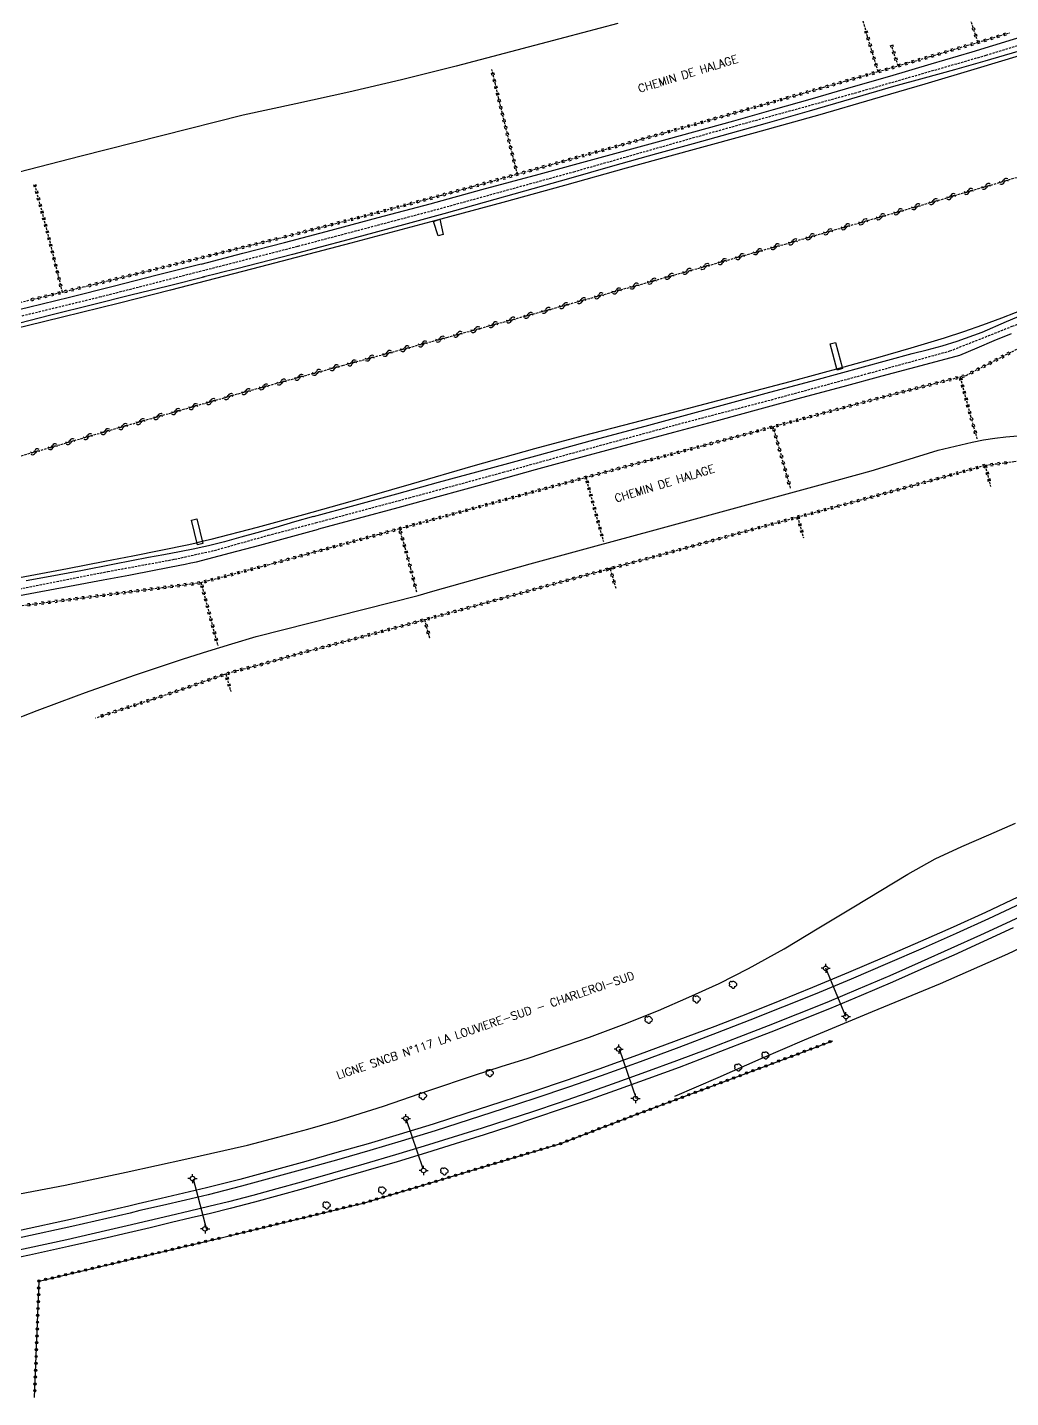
# Model space of a CAD drawing. Header units: millimetres. Extents: x 145999 to 147000, y 131011 to 132001.
# Drawn here: x 146167.8 to 146382.9, y 131022.5 to 131322.2 of the extents above; entities that cross this region are included whole.
import ezdxf
from ezdxf.enums import TextEntityAlignment as Align

# ---------------------------------------------------------------- set-up
doc = ezdxf.new("R2010")
doc.units = ezdxf.units.MM
doc.linetypes.add('DASHED', pattern=[0.75, 0.5, -0.25])
doc.layers.get('0').update_dxf_attribs({"linetype": 'CONTINUOUS'})
for name, color, linetype in [('W0001', 6, 'DASHED'), ('W0008', 7, 'CONTINUOUS'), ('W0105', 7, 'CONTINUOUS'), ('W0211', 2, 'CONTINUOUS'), ('W0220', 5, 'DASHED'), ('W0300', 7, 'CONTINUOUS'), ('W0323', 7, 'CONTINUOUS'), ('W0330', 7, 'CONTINUOUS'), ('W0500', 5, 'DASHED'), ('W0510', 5, 'CONTINUOUS'), ('W0610', 7, 'CONTINUOUS'), ('W0611', 7, 'CONTINUOUS'), ('W0700', 7, 'CONTINUOUS'), ('W0989', 7, 'CONTINUOUS')]:
    doc.layers.add(name, color=color, linetype=linetype)
doc.styles.get("Standard").update_dxf_attribs({"font": 'romans.shx', "width": 0.85})

# ---------------------------------------------------------------- blocks, each defined once
blk = doc.blocks.new('T300')
for p, q in [((-0.8, 0.51), (-0.86, 0.34)), ((-0.86, 0.34), (-0.86, 0.17)), ((-0.86, 0.17), (-0.74, 0.06)), ((-0.69, 0.63), (-0.8, 0.51)), ((-0.8, -0.06), (-0.74, 0.06)), ((-0.74, 0.06), (-0.69, 0.11)), ((-0.57, 0.69), (-0.69, 0.63)), ((-0.46, 0.69), (-0.57, 0.69)), ((-0.29, 0.63), (-0.46, 0.69)), ((-0.29, 0.63), (-0.17, 0.74)), ((-0.23, 0.57), (-0.29, 0.63)), ((-0.17, 0.74), (-0.06, 0.8)), ((-0.06, 0.8), (0.06, 0.8)), ((0.06, 0.8), (0.23, 0.74)), ((0.23, 0.74), (0.34, 0.63)), ((0.34, 0.63), (0.4, 0.51)), ((0.46, 0.46), (0.34, 0.46)), ((0.4, 0.51), (0.4, 0.46)), ((0.57, 0.4), (0.46, 0.46)), ((0.57, 0.4), (0.69, 0.29)), ((0.69, 0.29), (0.74, 0.17)), ((0.74, 0.06), (0.69, -0.17)), ((0.74, 0.17), (0.74, 0.06)), ((-0.8, -0.17), (-0.8, -0.06)), ((-0.8, -0.23), (-0.8, -0.17)), ((-0.74, -0.34), (-0.8, -0.23)), ((-0.69, -0.4), (-0.74, -0.34)), ((-0.51, -0.46), (-0.69, -0.4)), ((-0.4, -0.46), (-0.51, -0.46)), ((-0.4, -0.46), (-0.34, -0.46)), ((-0.34, -0.46), (-0.34, -0.4)), ((-0.34, -0.51), (-0.34, -0.46)), ((-0.29, -0.63), (-0.34, -0.51)), ((-0.17, -0.74), (-0.29, -0.63)), ((-0.06, -0.8), (-0.17, -0.74)), ((0.06, -0.8), (-0.06, -0.8)), ((0.17, -0.74), (0.06, -0.8)), ((0.23, -0.69), (0.17, -0.74)), ((0.29, -0.46), (0.23, -0.46)), ((0.29, -0.63), (0.23, -0.69)), ((0.46, -0.4), (0.29, -0.46)), ((0.34, -0.51), (0.29, -0.63)), ((0.34, -0.51), (0.34, -0.46)), ((0.57, -0.34), (0.46, -0.4)), ((0.63, -0.29), (0.57, -0.34)), ((0.69, -0.17), (0.63, -0.29))]:
    blk.add_line(p, q)
blk = doc.blocks.new('T610')
for p, q in [((-0.500001, 0), (-1.000002, 0)), ((0, 0.500001), (0, 1.000002)), ((0.500001, 0), (1.000002, 0)), ((0, -0.500001), (0, -1.000002))]:
    blk.add_line(p, q)
blk.add_ellipse((0, 0), major_axis=(-0.353554, 0.353554), ratio=1, start_param=3.926990817, end_param=10.2101761242)
blk = doc.blocks.new('t323o')
at = {"color": 0, "linetype": 'Continuous'}
for radius in [0.25, 0.15]:
    blk.add_circle((0, 0), radius, dxfattribs=at)
blk = doc.blocks.new('t220o')
at = {"color": 0, "linetype": 'Continuous'}
for p, q in [((-0.25, 0.25), (0.25, 0.25)), ((-0.25, -0.25), (0.25, -0.25))]:
    blk.add_line(p, q, dxfattribs=at)
blk = doc.blocks.new('t500o')
at = {"color": 0, "linetype": 'Continuous'}
for centre, start, end in [((-0.5, 0.625), 216.8699, 323.1301), ((0.5, -0.125), 36.8699, 143.1301), ((0.5, -0.625), 36.8699, 143.1301), ((-0.5, 0.125), 216.8699, 323.1301)]:
    blk.add_arc(centre, 0.625, start, end, dxfattribs=at)

msp = doc.modelspace()

# ---------------------------------------------------------------- linework, layer by layer
at = {"layer": 'W0001'}
for points in [[(146015, 131226.91), (146041.17, 131231), (146073.35, 131237.1), (146108.25, 131245.22), (146146.22, 131254.17), (146183.6, 131263.21), (146227.02, 131274.33), (146227.02, 131274.34), (146256.7, 131282.18), (146287.34, 131290.61), (146319.11, 131299.65), (146349.72, 131308.08), (146377.52, 131316.08), (146401.11, 131323.45), (146424.36, 131330.6), (146454.5, 131340.42), (146483.96, 131350.49), (146504.23, 131357.85)], [(146068.88, 131176), (146106.12, 131184.05), (146155.76, 131197.37), (146185.41, 131203.18), (146199.99, 131205.86), (146208.73, 131207.79), (146220.49, 131211.1), (146230.86, 131213.82), (146251.33, 131219.3), (146271.88, 131224.89), (146289.36, 131229.73), (146309.49, 131235.22), (146330.55, 131240.75), (146351.86, 131246.53), (146369.61, 131251.41), (146383.23, 131256.8), (146396.38, 131262.2), (146402.29, 131264.49), (146411.57, 131267.26), (146438.67, 131274.56), (146468.5, 131282.65), (146488.59, 131288.56), (146499.63, 131291.96)]]:
    msp.add_lwpolyline(points, dxfattribs=at)
at = {"layer": 'W0008'}
for points in [[(146205.81, 131270.41), (146214.94, 131272.77), (146224.07, 131275.14), (146233.19, 131277.53), (146244.55, 131280.56), (146255.9, 131283.62), (146267.24, 131286.69), (146279.77, 131290.09), (146292.29, 131293.5), (146304.81, 131296.94), (146313.55, 131299.35), (146322.3, 131301.77), (146331.03, 131304.22), (146339.51, 131306.64), (146347.98, 131309.08), (146356.44, 131311.54), (146365.48, 131314.18), (146374.5, 131316.85), (146383.52, 131319.56), (146393.11, 131322.51)], [(146387.47, 131317.8), (146377.21, 131314.78), (146370.57, 131312.91), (146363.93, 131311.08), (146357.29, 131309.23), (146348.06, 131306.57), (146338.84, 131303.88), (146329.61, 131301.22), (146321.54, 131298.97), (146313.46, 131296.74), (146305.38, 131294.51), (146295.76, 131291.79), (146286.14, 131289.06), (146276.52, 131286.35), (146267.7, 131283.88), (146258.89, 131281.43), (146250.06, 131279.01), (146237.93, 131275.74), (146225.79, 131272.52), (146213.63, 131269.4), (146211.11, 131268.78), (146208.6, 131268.16), (146206.09, 131267.54)], [(146205.81, 131270.41), (146196.2, 131267.97), (146186.6, 131265.54), (146176.99, 131263.13), (146168.08, 131260.94), (146159.17, 131258.77), (146150.25, 131256.62), (146139.32, 131254), (146128.38, 131251.41), (146117.44, 131248.84), (146106.46, 131246.28), (146095.48, 131243.74), (146084.49, 131241.25), (146077.99, 131239.79), (146071.48, 131238.33), (146064.95, 131236.94), (146059.08, 131235.75), (146053.19, 131234.6), (146047.3, 131233.5), (146041.66, 131232.5), (146036.02, 131231.55), (146030.37, 131230.63), (146021.71, 131229.3), (146015, 131228.35)], [(146015, 131225.61), (146019.66, 131226.22), (146029.89, 131227.73), (146040.76, 131229.51), (146051.61, 131231.45), (146062.44, 131233.53), (146070.86, 131235.23), (146079.28, 131237.02), (146087.68, 131238.85), (146097.89, 131241.15), (146108.08, 131243.51), (146118.26, 131245.91), (146130.25, 131248.75), (146142.22, 131251.62), (146154.19, 131254.55), (146163.57, 131256.9), (146172.95, 131259.29), (146182.33, 131261.65), (146190.46, 131263.67), (146198.58, 131265.68), (146206.71, 131267.69)], [(146230.38, 131215.21), (146239.5, 131217.7), (146248.62, 131220.19), (146257.75, 131222.68), (146268.8, 131225.7), (146279.85, 131228.71), (146290.9, 131231.72), (146303.73, 131235.2), (146316.56, 131238.68), (146329.38, 131242.15), (146340.04, 131245.04), (146350.7, 131247.92), (146361.36, 131250.83), (146364.64, 131251.69), (146367.91, 131252.56), (146371.16, 131253.52), (146376.62, 131255.54), (146381.99, 131257.83), (146387.36, 131260.11)], [(146383, 131255.18), (146379.24, 131253.6), (146375.49, 131252.02), (146371.73, 131250.43), (146363.23, 131248.15), (146354.72, 131245.88), (146346.21, 131243.59), (146337.13, 131241.13), (146328.05, 131238.66), (146318.96, 131236.2), (146309.17, 131233.58), (146299.37, 131230.96), (146289.58, 131228.32), (146278.9, 131225.39), (146268.23, 131222.42), (146257.55, 131219.48), (146248.87, 131217.13), (146240.19, 131214.79), (146231.51, 131212.45)], [(146230.38, 131215.21), (146226.25, 131214.02), (146222.13, 131212.83), (146218, 131211.67), (146214.48, 131210.67), (146210.95, 131209.68), (146207.4, 131208.8), (146206.4, 131208.58), (146205.4, 131208.37), (146204.4, 131208.16), (146201.05, 131207.49), (146197.68, 131206.86), (146194.32, 131206.23), (146186.89, 131204.79), (146179.46, 131203.34), (146172.02, 131201.92), (146167.52, 131201.12)], [(146162.22, 131197.23), (146169.61, 131198.62), (146177.01, 131199.98), (146184.41, 131201.36), (146189.98, 131202.41), (146195.56, 131203.47), (146201.12, 131204.57), (146202.34, 131204.81), (146203.56, 131205.06), (146204.78, 131205.32), (146207.27, 131205.92), (146209.74, 131206.57), (146212.22, 131207.23), (146218.65, 131208.95), (146225.08, 131210.7), (146231.51, 131212.45)]]:
    msp.add_lwpolyline(points, dxfattribs=at)
at = {"layer": 'W0105'}
for points in [[(146257.67, 131276.61), (146256.65, 131279.74), (146258.05, 131280.2), (146258.78, 131276.85)], [(146344.92, 131247.23), (146343.39, 131252.98), (146344.59, 131253.29), (146346.12, 131247.55)], [(146205.05, 131209.03), (146203.68, 131214.42), (146204.84, 131214.71), (146206.21, 131209.32)]]:
    msp.add_lwpolyline(points, close=True, dxfattribs=at)
at = {"layer": 'W0211'}
for points in [[(146296.96, 131323.01), (146285.39, 131319.99), (146273.48, 131316.83), (146261.57, 131313.7), (146249.63, 131310.7), (146238.1, 131308.03), (146226.53, 131305.48), (146214.97, 131302.94)], [(146214.97, 131302.94), (146197.11, 131298.44), (146179.26, 131293.94), (146161.43, 131289.32), (146143.85, 131284.35), (146126.31, 131279.26), (146108.64, 131274.67), (146093.99, 131271.61), (146079.25, 131268.89), (146064.53, 131266.08), (146053.51, 131263.73), (146042.49, 131261.33), (146031.44, 131259.1), (146019.44, 131256.91), (146015, 131256.17)], [(146217.81, 131188.99), (146253.26, 131197.94), (146256.5, 131198.85), (146267.13, 131201.87), (146277.77, 131204.86), (146291.42, 131208.6), (146305.09, 131212.31), (146318.75, 131216.02), (146329.96, 131219.07), (146341.18, 131222.12), (146352.37, 131225.21), (146359.71, 131227.45), (146367.04, 131229.69), (146374.47, 131231.49), (146376.92, 131231.94), (146379.39, 131232.34), (146381.86, 131232.65), (146384.46, 131232.82)], [(146178.54, 131176), (146180.53, 131176.74), (146191.23, 131180.49), (146201.98, 131184.06), (146207.24, 131185.73), (146212.53, 131187.36), (146217.81, 131188.99)], [(146015, 131138.26), (146019.19, 131138.8), (146038.44, 131141.6), (146055.27, 131144.23), (146072.05, 131147.12), (146088.75, 131150.44), (146103.21, 131153.8), (146117.61, 131157.5), (146131.97, 131161.31), (146141.73, 131163.77), (146151.47, 131166.28), (146161.05, 131169.3), (146164.01, 131170.44), (146166.96, 131171.62), (146169.92, 131172.79), (146178.54, 131176)], [(146486.51, 131176), (146479.89, 131171.72), (146471.23, 131166.53), (146462.47, 131161.52), (146453.66, 131156.58), (146441.65, 131149.91), (146429.56, 131143.37), (146417.4, 131136.97), (146405.74, 131130.98), (146394.01, 131125.11), (146382.18, 131119.47), (146367.44, 131113.02), (146352.56, 131106.91), (146337.71, 131100.72), (146328.25, 131096.61), (146318.8, 131092.48), (146309.36, 131088.34)]]:
    msp.add_lwpolyline(points, dxfattribs=at)
at = {"layer": 'W0220'}
for points in [[(146353.89, 131312.5), (146352.75, 131316.33), (146351.6, 131320.15), (146350.46, 131323.98), (146349.38, 131327.6), (146348.29, 131331.21), (146347.21, 131334.83)], [(146375.73, 131318.92), (146375.22, 131320.5), (146374.71, 131322.08), (146374.21, 131323.66), (146373.64, 131325.55), (146373.08, 131327.44), (146372.53, 131329.33)], [(146222.8, 131276.06), (146229.97, 131277.92), (146237.14, 131279.79), (146244.3, 131281.68), (146251.37, 131283.58), (146258.44, 131285.5), (146265.49, 131287.44), (146272.87, 131289.49), (146275, 131290.09), (146280.24, 131291.57), (146287.61, 131293.64), (146297.39, 131296.39), (146307.17, 131299.13), (146316.94, 131301.89), (146325.3, 131304.28), (146333.67, 131306.68), (146342.03, 131309.09), (146349.79, 131311.32), (146353.89, 131312.5), (146357.55, 131313.56), (146358.25, 131313.76), (146365.31, 131315.82), (146371.1, 131317.53), (146375.73, 131318.92), (146376.88, 131319.26), (146382.67, 131320.99)], [(146358.25, 131313.76), (146356.84, 131318.29)], [(146275, 131290.09), (146273.89, 131294.51), (146272.79, 131298.93), (146271.7, 131303.35), (146270.93, 131306.55), (146270.17, 131309.75), (146269.41, 131312.96)], [(146175.47, 131264.29), (146174.6, 131267.86), (146173.72, 131271.43), (146172.83, 131274.99), (146171.71, 131279.29), (146170.56, 131283.57), (146169.42, 131287.86)], [(146180.02, 131265.4), (146222.8, 131276.06)], [(146015, 131229.69), (146020.78, 131230.51), (146028.72, 131231.79), (146035.59, 131233), (146036.64, 131233.18), (146044.55, 131234.6), (146052.39, 131235.95), (146060.22, 131237.34), (146068.03, 131238.84), (146076.82, 131240.77), (146085.59, 131242.85), (146094.36, 131244.92), (146095.15, 131245.1), (146104.52, 131247.22), (146114.69, 131249.52), (146124.85, 131251.88), (146134.13, 131254.13), (146143.41, 131256.43), (146152.69, 131258.73), (146162.56, 131261.14), (146172.44, 131263.55), (146175.47, 131264.29), (146180.02, 131265.4)], [(146373.12, 131246.07), (146403.96, 131261.98)], [(146220.49, 131204.67), (146232.44, 131207.96), (146244.39, 131211.24), (146249.22, 131212.57), (146256.34, 131214.53), (146268.01, 131217.75), (146279.68, 131220.97), (146289.95, 131223.79), (146291.36, 131224.17), (146303.38, 131227.43), (146315.4, 131230.67), (146327.42, 131233.9), (146330.89, 131234.85), (146337.64, 131236.68), (146347.85, 131239.46), (146358.07, 131242.19), (146363.09, 131243.49), (146368.1, 131244.78), (146371.88, 131245.75), (146373.12, 131246.07)], [(146375.59, 131232.16), (146374.92, 131234.51), (146374.26, 131236.85), (146373.61, 131239.2), (146373.03, 131241.38), (146372.45, 131243.57), (146371.88, 131245.75)], [(146330.89, 131234.85), (146334.74, 131221.17)], [(146377.29, 131226.4), (146383.6, 131227.22), (146389.92, 131228.05), (146396.23, 131228.89), (146396.89, 131228.98)], [(146229.5, 131185.84), (146235.54, 131187.46), (146241.57, 131189.08), (146247.61, 131190.72), (146253, 131192.19), (146254.67, 131192.65), (146258.39, 131193.67), (146263.77, 131195.16), (146271.69, 131197.35), (146279.6, 131199.56), (146287.52, 131201.75), (146292.99, 131203.23), (146295.3, 131203.85), (146298.45, 131204.7), (146303.92, 131206.18), (146311.33, 131208.22), (146318.75, 131210.29), (146326.17, 131212.34), (146335.47, 131214.88), (146336.29, 131215.1), (146344.78, 131217.4), (146354.09, 131219.94), (146361.83, 131222.09), (146369.56, 131224.24), (146377.29, 131226.4)], [(146377.29, 131226.4), (146378.5, 131221.75)], [(146289.95, 131223.79), (146293.79, 131209.74)], [(146336.29, 131215.1), (146337.55, 131210.53)], [(146253, 131198.69), (146252.33, 131201.26), (146251.67, 131203.83), (146250.98, 131206.4), (146250.4, 131208.46), (146249.81, 131210.51), (146249.22, 131212.57)], [(146156.22, 131194.4), (146205.77, 131200.76), (146220.49, 131204.67)], [(146296.56, 131199.44), (146296.12, 131200.99), (146295.3, 131203.85)], [(146205.77, 131200.76), (146209.46, 131186.9)], [(146254.67, 131192.65), (146255.61, 131189.15), (146255.81, 131188.42)], [(146229.5, 131185.84), (146225.97, 131184.83), (146222.44, 131183.81), (146218.91, 131182.81), (146216.24, 131182.11), (146213.56, 131181.43), (146211.19, 131180.73), (146210.92, 131180.65), (146210.23, 131180.42), (146209.54, 131180.17), (146208.85, 131179.93), (146206, 131178.93), (146203.16, 131177.92), (146200.31, 131176.93), (146197.53, 131176)], [(146211.19, 131180.73), (146212.23, 131177.2), (146212.3, 131176.94)], [(146197.53, 131176), (146194.95, 131175.14), (146189.58, 131173.39), (146184.21, 131171.62), (146182.71, 131171.09)]]:
    msp.add_lwpolyline(points, dxfattribs=at)
at = {"layer": 'W0323'}
for points in [[(146210.76, 131057.61), (146241.53, 131065.14), (146252.41, 131068.38), (146284.46, 131078.09), (146301.72, 131084.7), (146331.6, 131095.9), (146343.96, 131100.55)], [(146169.37, 131022.52), (146170.36, 131048.01), (146210.76, 131057.61)]]:
    msp.add_lwpolyline(points, dxfattribs=at)
at = {"layer": 'W0330'}
for points in [[(146215.98, 131077.73), (146222.57, 131079.49), (146229.16, 131081.25), (146235.72, 131083.11), (146245.72, 131086.28), (146255.65, 131089.66), (146265.6, 131093.02), (146271.45, 131094.89), (146277.31, 131096.75), (146283.14, 131098.69), (146290.77, 131101.37), (146298.35, 131104.18), (146305.85, 131107.2), (146312.5, 131110.07), (146319.09, 131113.11), (146325.57, 131116.33), (146333.33, 131120.66), (146340.94, 131125.26), (146348.55, 131129.86), (146354.46, 131133.42), (146360.37, 131136.98), (146366.4, 131140.31), (146372.19, 131143.06), (146378.08, 131145.61), (146383.96, 131148.16)], [(146015, 131046.77), (146021.26, 131047.16), (146038.17, 131048.51), (146055.06, 131050.15), (146068.46, 131051.66), (146081.84, 131053.35), (146095.2, 131055.19), (146107.89, 131057.09), (146120.56, 131059.13), (146133.22, 131061.25), (146147.52, 131063.7), (146161.81, 131066.25), (146176.06, 131068.99), (146189.39, 131071.79), (146202.69, 131074.76), (146215.98, 131077.73)]]:
    msp.add_lwpolyline(points, dxfattribs=at)
at = {"layer": 'W0500'}
msp.add_lwpolyline([(146084.08, 131208.21), (146102.18, 131212.36), (146120.27, 131216.5), (146138.32, 131220.87), (146163.59, 131227.67), (146188.75, 131234.89), (146213.94, 131242.05), (146236.75, 131248.25), (146259.58, 131254.38), (146282.4, 131260.58), (146307.99, 131267.65), (146333.56, 131274.8), (146359.09, 131282.06), (146381.66, 131288.6), (146404.21, 131295.23), (146426.72, 131301.98), (146449.27, 131308.73), (146471.8, 131315.61), (146494.14, 131323.01), (146507.77, 131327.83)], dxfattribs=at)
at = {"layer": 'W0510'}
for points in [[(146412.38, 131324.54), (146403.02, 131321.71), (146393.87, 131318.86), (146384.73, 131315.98), (146375.57, 131313.15), (146364.11, 131309.73), (146352.62, 131306.37), (146341.12, 131303.07), (146327.01, 131299.11), (146312.88, 131295.24), (146298.76, 131291.37), (146285.27, 131287.63), (146271.78, 131283.9), (146258.27, 131280.21), (146238.57, 131274.97), (146218.83, 131269.83), (146199.1, 131264.69)], [(146199.1, 131264.69), (146187.94, 131261.87), (146171.32, 131257.75), (146159.04, 131254.79), (146146.75, 131251.88), (146134.46, 131248.97), (146120.65, 131245.68), (146106.84, 131242.4), (146093.01, 131239.21), (146080.58, 131236.4), (146068.14, 131233.67), (146055.66, 131231.12), (146043.03, 131228.79), (146030.36, 131226.66), (146017.66, 131224.75), (146015, 131224.39)], [(146203.1, 131209.1), (146204.73, 131209.48), (146206.36, 131209.86), (146207.98, 131210.25), (146218.16, 131212.86), (146228.28, 131215.67), (146238.39, 131218.52), (146251.86, 131222.36), (146265.3, 131226.27), (146278.78, 131230.06), (146289.45, 131232.89), (146300.13, 131235.66), (146310.82, 131238.44), (146322.72, 131241.57), (146334.63, 131244.71), (146346.5, 131247.96), (146353.83, 131250), (146361.15, 131252.07), (146368.42, 131254.31), (146372.61, 131255.7), (146376.77, 131257.14), (146380.92, 131258.63), (146386.92, 131260.98)], [(146057.18, 131176), (146061.56, 131176.8), (146073.25, 131179.04), (146084.89, 131181.5), (146094.23, 131183.69), (146103.54, 131186.02), (146112.83, 131188.43), (146124.6, 131191.67), (146136.35, 131195.03), (146148.14, 131198.2), (146150.33, 131198.76), (146152.52, 131199.32), (146154.73, 131199.82), (146156.55, 131200.17), (146158.38, 131200.48), (146160.2, 131200.8), (146168.39, 131202.3), (146176.58, 131203.83), (146184.75, 131205.41), (146190.87, 131206.62), (146196.98, 131207.86), (146203.1, 131209.1)]]:
    msp.add_lwpolyline(points, dxfattribs=at)
at = {"layer": 'W0611'}
for points in [[(146346.84, 131105.86), (146342.46, 131116.46)], [(146297.25, 131098.77), (146300.96, 131087.96)], [(146254.39, 131072.54), (146250.67, 131083.45)], [(146204.06, 131070.34), (146206.95, 131059.28)]]:
    msp.add_lwpolyline(points, dxfattribs=at)
at = {"layer": 'W0700'}
for points in [[(146384.49, 131131.93), (146377.41, 131128.64), (146370.3, 131125.41), (146363.16, 131122.24), (146355.31, 131118.82), (146347.42, 131115.47), (146339.51, 131112.18), (146332.42, 131109.3), (146325.3, 131106.48), (146318.15, 131103.71), (146309.74, 131100.51), (146301.29, 131097.38), (146292.81, 131094.33), (146285.68, 131091.86), (146278.53, 131089.46), (146271.37, 131087.1), (146263.96, 131084.7), (146256.54, 131082.34), (146249.09, 131080.06), (146242.31, 131078.05), (146235.51, 131076.09), (146228.7, 131074.18), (146221.48, 131072.18), (146214.25, 131070.23), (146206.99, 131068.38), (146202.02, 131067.19), (146197.04, 131066.04), (146192.06, 131064.89)], [(146385.15, 131130.55), (146378.05, 131127.25), (146370.93, 131124.01), (146363.78, 131120.84), (146355.91, 131117.42), (146348.02, 131114.06), (146340.1, 131110.77), (146332.98, 131107.89), (146325.85, 131105.06), (146318.7, 131102.28), (146310.27, 131099.07), (146301.81, 131095.94), (146293.32, 131092.89), (146286.18, 131090.42), (146279.02, 131088.01), (146271.84, 131085.64), (146264.43, 131083.24), (146256.99, 131080.88), (146249.53, 131078.59), (146242.74, 131076.58), (146235.93, 131074.62), (146229.11, 131072.7), (146221.89, 131070.71), (146214.64, 131068.75), (146207.36, 131066.89), (146202.38, 131065.7), (146197.39, 131064.55), (146192.41, 131063.4)], [(146389.98, 131130.07), (146382.75, 131126.64), (146376.29, 131123.65), (146369.8, 131120.7), (146363.29, 131117.8), (146356.43, 131114.79), (146349.55, 131111.84), (146342.65, 131108.95), (146336.25, 131106.37), (146329.84, 131103.84), (146323.4, 131101.34), (146316.62, 131098.74), (146309.82, 131096.18), (146303.01, 131093.67), (146296.72, 131091.4), (146290.41, 131089.18), (146284.09, 131087.01), (146278.49, 131085.12), (146272.88, 131083.26), (146267.27, 131081.43), (146260.95, 131079.44), (146254.63, 131077.49), (146248.29, 131075.58), (146241.43, 131073.56), (146234.56, 131071.59), (146227.68, 131069.66), (146222.39, 131068.19), (146217.1, 131066.73), (146211.79, 131065.34), (146207.52, 131064.29), (146203.25, 131063.28), (146198.98, 131062.28)], [(146383.4, 131125.26), (146376.92, 131122.26), (146370.43, 131119.3), (146363.91, 131116.4), (146357.04, 131113.39), (146350.15, 131110.43), (146343.23, 131107.54), (146336.82, 131104.95), (146330.39, 131102.41), (146323.95, 131099.92), (146317.17, 131097.31), (146310.36, 131094.74), (146303.53, 131092.23), (146297.23, 131089.96), (146290.91, 131087.74), (146284.58, 131085.56), (146278.98, 131083.67), (146273.36, 131081.8), (146267.73, 131079.98), (146261.41, 131077.98), (146255.07, 131076.02), (146248.72, 131074.11), (146241.86, 131072.09), (146234.98, 131070.12), (146228.1, 131068.19), (146222.8, 131066.71), (146217.49, 131065.26), (146212.16, 131063.86), (146207.88, 131062.8), (146203.61, 131061.8), (146199.33, 131060.79)], [(146192.06, 131064.89), (146189.96, 131064.37), (146177.22, 131061.43), (146166.48, 131059.11), (146155.71, 131056.93), (146144.92, 131054.84), (146134.79, 131052.94), (146124.64, 131051.12), (146114.46, 131049.43), (146104.94, 131047.99), (146095.41, 131046.65), (146085.86, 131045.4), (146076.39, 131044.23), (146066.92, 131043.15), (146057.43, 131042.17), (146046.29, 131041.12), (146035.14, 131040.19), (146023.98, 131039.39), (146015, 131038.87)], [(146192.39, 131063.4), (146190.31, 131062.88), (146177.55, 131059.93), (146166.79, 131057.62), (146156.01, 131055.43), (146145.21, 131053.34), (146135.06, 131051.44), (146124.89, 131049.62), (146114.7, 131047.92), (146105.16, 131046.47), (146095.61, 131045.13), (146086.05, 131043.88), (146076.57, 131042.71), (146067.08, 131041.63), (146057.58, 131040.64), (146046.42, 131039.59), (146035.26, 131038.66), (146024.08, 131037.86), (146015, 131037.33)], [(146198.98, 131062.28), (146194.29, 131061.17), (146189.6, 131060.06), (146184.91, 131058.97), (146176.43, 131057.05), (146167.95, 131055.19), (146159.44, 131053.4), (146151.53, 131051.8), (146143.6, 131050.27), (146135.66, 131048.82), (146125.69, 131047.15), (146115.7, 131045.6), (146105.7, 131044.12), (146095.13, 131042.62), (146084.55, 131041.19), (146073.96, 131039.86), (146066.31, 131038.97), (146058.65, 131038.12), (146050.99, 131037.35), (146042.64, 131036.59), (146034.29, 131035.92), (146025.93, 131035.33), (146017.14, 131034.81), (146015, 131034.71)], [(146199.33, 131060.79), (146194.64, 131059.68), (146189.95, 131058.57), (146185.25, 131057.48), (146176.77, 131055.56), (146168.27, 131053.69), (146159.75, 131051.9), (146151.82, 131050.3), (146143.88, 131048.77), (146135.92, 131047.32), (146125.93, 131045.64), (146115.93, 131044.09), (146105.92, 131042.61), (146095.34, 131041.1), (146084.75, 131039.67), (146074.14, 131038.35), (146066.48, 131037.45), (146058.81, 131036.6), (146051.13, 131035.82), (146042.77, 131035.07), (146034.41, 131034.39), (146026.03, 131033.8), (146017.23, 131033.28), (146015, 131033.18)]]:
    msp.add_lwpolyline(points, dxfattribs=at)

# ---------------------------------------------------------------- block references
at = {"layer": 'W0220'}
for p, rotation in [((146374.81, 131321.77), 107.8892912296394), ((146351.31, 131321.12), 106.6566553635438), ((146351.74, 131319.69), 106.6607676402848), ((146375.27, 131320.34), 107.8786965951325), ((146375.89, 131318.97), 16.63095370679028), ((146377.33, 131319.39), 16.62835614751691), ((146378.77, 131319.82), 16.62835614751691), ((146380.2, 131320.25), 16.62835614751691), ((146381.64, 131320.68), 16.62835614751691), ((146352.17, 131318.25), 106.6607676402848), ((146352.6, 131316.81), 106.6607676402848), ((146356.91, 131318.06), 107.2128242383935), ((146357.36, 131316.62), 107.2128242383935), ((146365.83, 131315.97), 16.49930735823485), ((146367.27, 131316.4), 16.49930735823485), ((146368.7, 131316.82), 16.49930735823485), ((146370.14, 131317.25), 16.49930735823485), ((146371.58, 131317.68), 16.6356730987417), ((146373.02, 131318.11), 16.6356730987417), ((146374.45, 131318.54), 16.6356730987417), ((146353.03, 131315.38), 106.6566553635438), ((146353.46, 131313.94), 106.6566553635438), ((146354.31, 131312.62), 16.08803555370999), ((146355.75, 131313.04), 16.08803555370999), ((146357.19, 131313.45), 16.08803555370999), ((146357.8, 131315.19), 107.2128242383935), ((146358.63, 131313.87), 16.25677712597628), ((146360.07, 131314.29), 16.25677712597628), ((146361.51, 131314.71), 16.25677712597628), ((146362.95, 131315.13), 16.25677712597628), ((146364.39, 131315.55), 16.25677712597628), ((146269.65, 131311.94), 103.3949153311891), ((146270, 131310.49), 103.3949153311891), ((146344.21, 131309.72), 16.04088065883463), ((146345.66, 131310.13), 16.04088065883463), ((146347.1, 131310.55), 16.04088065883463), ((146348.54, 131310.96), 16.04088065883463), ((146349.98, 131311.37), 16.07991009107294), ((146351.42, 131311.79), 16.07991009107294), ((146352.86, 131312.21), 16.07991009107294), ((146270.34, 131309.03), 103.3779912690524), ((146270.69, 131307.57), 103.3779912690524), ((146334.12, 131306.81), 16.05576785266489), ((146335.57, 131307.23), 16.05576785266489), ((146337.01, 131307.64), 16.05576785266489), ((146338.45, 131308.06), 16.05576785266489), ((146339.89, 131308.47), 16.05576785266489), ((146341.33, 131308.89), 16.05576785266489), ((146342.77, 131309.3), 16.04088065883463), ((146271.04, 131306.11), 103.5383620476009), ((146271.39, 131304.65), 103.5383620476009), ((146324.03, 131303.92), 15.92458936338079), ((146325.47, 131304.33), 16.00781943444227), ((146326.92, 131304.74), 16.00781943444227), ((146328.36, 131305.16), 16.00781943444227), ((146329.8, 131305.57), 16.00781943444227), ((146331.24, 131305.98), 16.00781943444227), ((146332.68, 131306.4), 16.00781943444227), ((146271.74, 131303.19), 103.8226364171019), ((146272.1, 131301.73), 103.8226364171019), ((146312.49, 131300.64), 15.78807121511012), ((146313.93, 131301.04), 15.78807121511012), ((146315.38, 131301.45), 15.78807121511012), ((146316.82, 131301.86), 15.78807121511012), ((146318.26, 131302.27), 15.92458936338079), ((146319.7, 131302.68), 15.92458936338079), ((146321.15, 131303.1), 15.92458936338079), ((146322.59, 131303.51), 15.92458936338079), ((146272.46, 131300.28), 103.8226364171019), ((146272.82, 131298.82), 104.0179332327718), ((146302.38, 131297.79), 15.68266905342802), ((146303.83, 131298.19), 15.68266905342802), ((146305.27, 131298.6), 15.68266905342802), ((146306.71, 131299), 15.68266905342802), ((146308.16, 131299.41), 15.78807121511012), ((146309.6, 131299.82), 15.78807121511012), ((146311.05, 131300.23), 15.78807121511012), ((146273.18, 131297.37), 104.0179332327718), ((146273.54, 131295.91), 104.0179332327718), ((146292.27, 131294.95), 15.67028031614181), ((146293.72, 131295.36), 15.67028031614181), ((146295.16, 131295.76), 15.67028031614181), ((146296.61, 131296.17), 15.67028031614181), ((146298.05, 131296.57), 15.68266905342802), ((146299.49, 131296.98), 15.68266905342802), ((146300.94, 131297.38), 15.68266905342802), ((146273.91, 131294.46), 104.030140381325), ((146274.27, 131293), 104.030140381325), ((146280.72, 131291.7), 15.73880143738848), ((146282.16, 131292.11), 15.73880143738848), ((146283.61, 131292.52), 15.73880143738848), ((146285.05, 131292.92), 15.73880143738848), ((146286.5, 131293.33), 15.73880143738848), ((146287.94, 131293.74), 15.67028031614181), ((146289.38, 131294.14), 15.67028031614181), ((146290.83, 131294.55), 15.67028031614181), ((146270.61, 131288.86), 15.56817141580032), ((146272.06, 131289.26), 15.56817141580032), ((146273.5, 131289.67), 15.72111258558813), ((146274.64, 131291.55), 104.030140381325), ((146274.95, 131290.08), 15.72111258558813), ((146276.39, 131290.48), 15.73300298698147), ((146277.83, 131290.89), 15.73300298698147), ((146279.28, 131291.3), 15.73300298698147), ((146169.5, 131287.53), 104.9630153351018), ((146169.89, 131286.09), 104.9630153351018), ((146259.05, 131285.66), 15.36908125717371), ((146260.49, 131286.06), 15.36908125717371), ((146261.94, 131286.46), 15.36908125717371), ((146263.39, 131286.86), 15.36908125717371), ((146264.83, 131287.25), 15.36908125717371), ((146266.28, 131287.65), 15.56817141580032), ((146267.72, 131288.06), 15.56817141580032), ((146269.17, 131288.46), 15.56817141580032), ((146170.28, 131284.64), 104.9630153351018), ((146170.67, 131283.19), 104.9596830606164), ((146248.91, 131282.92), 15.0292404984408), ((146250.36, 131283.3), 15.0292404984408), ((146251.81, 131283.69), 15.20569266194054), ((146253.26, 131284.09), 15.20569266194054), ((146254.7, 131284.48), 15.20569266194054), ((146256.15, 131284.87), 15.20569266194054), ((146257.6, 131285.27), 15.20569266194054), ((146171.05, 131281.74), 104.9596830606164), ((146171.44, 131280.29), 104.9596830606164), ((146237.31, 131279.84), 14.76953839089656), ((146238.77, 131280.22), 14.76953839089656), ((146240.22, 131280.6), 14.76953839089656), ((146241.67, 131280.98), 14.76953839089656), ((146243.12, 131281.36), 14.76953839089656), ((146244.57, 131281.75), 15.0292404984408), ((146246.02, 131282.14), 15.0292404984408), ((146247.46, 131282.53), 15.0292404984408), ((146171.82, 131278.84), 104.6029519164126), ((146172.2, 131277.39), 104.6029519164126), ((146225.7, 131276.81), 14.58574097021554), ((146227.15, 131277.19), 14.58574097021554), ((146228.6, 131277.57), 14.58574097021554), ((146230.06, 131277.95), 14.5802040781094), ((146231.51, 131278.32), 14.5802040781094), ((146232.96, 131278.7), 14.5802040781094), ((146234.41, 131279.08), 14.5802040781094), ((146235.86, 131279.46), 14.5802040781094), ((146172.58, 131275.94), 104.6029519164126), ((146172.95, 131274.48), 104.0665006596174), ((146213.49, 131273.74), 13.98486900463818), ((146214.95, 131274.1), 13.98486900463818), ((146216.4, 131274.47), 13.98486900463818), ((146217.86, 131274.83), 13.98486900463818), ((146219.31, 131275.19), 13.98486900463818), ((146220.77, 131275.55), 13.98486900463818), ((146222.23, 131275.92), 13.98486900463818), ((146224.25, 131276.44), 14.58574097021554), ((146173.32, 131273.03), 104.0665006596174), ((146173.68, 131271.57), 104.0665006596174), ((146201.85, 131270.84), 13.98486900463818), ((146203.3, 131271.2), 13.98486900463818), ((146204.76, 131271.57), 13.98486900463818), ((146206.21, 131271.93), 13.98486900463818), ((146207.67, 131272.29), 13.98486900463818), ((146209.13, 131272.65), 13.98486900463818), ((146210.58, 131273.02), 13.98486900463818), ((146212.04, 131273.38), 13.98486900463818), ((146174.04, 131270.12), 103.7790250858786), ((146174.4, 131268.66), 103.7790250858786), ((146190.2, 131267.94), 13.98486900463818), ((146191.66, 131268.3), 13.98486900463818), ((146193.11, 131268.67), 13.98486900463818), ((146194.57, 131269.03), 13.98486900463818), ((146196.03, 131269.39), 13.98486900463818), ((146197.48, 131269.75), 13.98486900463818), ((146198.94, 131270.12), 13.98486900463818), ((146200.39, 131270.48), 13.98486900463818), ((146174.76, 131267.2), 103.7753114201359), ((146175.11, 131265.75), 103.7753114201359), ((146177.67, 131264.83), 13.77194947967472), ((146179.13, 131265.19), 13.77194947967472), ((146181.47, 131265.77), 13.98486900463818), ((146182.93, 131266.13), 13.98486900463818), ((146184.38, 131266.49), 13.98486900463818), ((146185.84, 131266.85), 13.98486900463818), ((146187.29, 131267.22), 13.98486900463818), ((146188.75, 131267.58), 13.98486900463818), ((146168.93, 131262.69), 13.70402245087572), ((146170.38, 131263.04), 13.70402245087572), ((146171.84, 131263.4), 13.70402245087572), ((146173.3, 131263.76), 13.78697813109562), ((146174.76, 131264.11), 13.78697813109562), ((146176.21, 131264.47), 13.77194947967472), ((146381.12, 131250.2), 27.28508783810897), ((146382.45, 131250.88), 27.28508783810897), ((146374.45, 131246.76), 27.28508783810897), ((146375.79, 131247.45), 27.28508783810897), ((146377.12, 131248.13), 27.28508783810897), ((146378.45, 131248.82), 27.28508783810897), ((146379.79, 131249.51), 27.28508783810897), ((146363.78, 131243.67), 14.40914232583824), ((146365.23, 131244.04), 14.40914232583824), ((146366.68, 131244.42), 14.40914232583824), ((146368.13, 131244.79), 14.39233446741299), ((146369.59, 131245.16), 14.39233446741299), ((146371.04, 131245.54), 14.39233446741299), ((146372.03, 131245.18), 104.6699660443327), ((146372.41, 131243.73), 104.6699660443327), ((146372.49, 131245.91), 14.41704915635911), ((146353.62, 131241), 14.93176590905479), ((146355.07, 131241.39), 14.93176590905479), ((146356.52, 131241.78), 14.93176590905479), ((146357.97, 131242.16), 14.93176590905479), ((146359.42, 131242.54), 14.5487336112042), ((146360.87, 131242.92), 14.5487336112042), ((146362.32, 131243.3), 14.5487336112042), ((146372.79, 131242.28), 104.7009407050209), ((146373.18, 131240.83), 104.9591973443186), ((146342.03, 131237.88), 15.23375296892906), ((146343.48, 131238.28), 15.23375296892906), ((146344.93, 131238.67), 15.23375296892906), ((146346.38, 131239.06), 15.23375296892906), ((146347.82, 131239.46), 15.23375296892906), ((146349.27, 131239.84), 14.93176590905479), ((146350.72, 131240.23), 14.93176590905479), ((146352.17, 131240.62), 14.93176590905479), ((146373.56, 131239.38), 104.9591973443186), ((146373.96, 131237.93), 105.4612177402736), ((146330.45, 131234.73), 15.21731265173413), ((146331.9, 131235.12), 15.22638101038732), ((146333.35, 131235.52), 15.22638101038732), ((146334.8, 131235.91), 15.22638101038732), ((146336.24, 131236.31), 15.22638101038732), ((146337.69, 131236.7), 15.23375296892906), ((146339.14, 131237.09), 15.23375296892906), ((146340.59, 131237.49), 15.23375296892906), ((146374.36, 131236.49), 105.7807533095869), ((146374.77, 131235.05), 105.7807533095869), ((146320.32, 131231.99), 15.07429912518202), ((146321.77, 131232.38), 15.07429912518202), ((146323.21, 131232.77), 15.07429912518202), ((146324.66, 131233.16), 15.07429912518202), ((146326.11, 131233.55), 15.07429912518202), ((146327.56, 131233.94), 15.21731265173413), ((146329.01, 131234.34), 15.21731265173413), ((146331.08, 131234.16), 285.7444094139393), ((146331.49, 131232.72), 285.7444094139393), ((146375.18, 131233.6), 105.7807533095869), ((146308.73, 131228.87), 15.06096761514197), ((146310.18, 131229.26), 15.06096761514197), ((146311.63, 131229.65), 15.06096761514197), ((146313.08, 131230.04), 15.06096761514197), ((146314.52, 131230.43), 15.06096761514197), ((146315.97, 131230.82), 15.07429912518202), ((146317.42, 131231.21), 15.07429912518202), ((146318.87, 131231.6), 15.07429912518202), ((146331.89, 131231.27), 285.7444094139393), ((146332.3, 131229.83), 285.7444094139393), ((146297.15, 131225.74), 15.16591387992641), ((146298.59, 131226.13), 15.16591387992641), ((146300.04, 131226.53), 15.16591387992641), ((146301.49, 131226.92), 15.16591387992641), ((146302.94, 131227.31), 15.16591387992641), ((146304.38, 131227.7), 15.06096761514197), ((146305.83, 131228.09), 15.06096761514197), ((146307.28, 131228.48), 15.06096761514197), ((146332.71, 131228.38), 285.7444094139393), ((146333.11, 131226.94), 285.7444094139393), ((146375.6, 131225.93), 15.58753479037973), ((146377.04, 131226.33), 15.58753479037973), ((146377.37, 131226.1), 284.6393031608347), ((146378.78, 131226.59), 7.417441717733595), ((146380.26, 131226.79), 7.417441717733595), ((146381.75, 131226.98), 7.417441717733595), ((146287.01, 131222.98), 15.33914527741418), ((146288.46, 131223.38), 15.33914527741418), ((146289.91, 131223.78), 15.33914527741418), ((146290.23, 131222.77), 285.2734131455017), ((146291.35, 131224.17), 15.32719746214754), ((146292.8, 131224.57), 15.16591387992641), ((146294.25, 131224.96), 15.16591387992641), ((146295.7, 131225.35), 15.16591387992641), ((146333.52, 131225.5), 285.7444094139393), ((146333.93, 131224.05), 285.7444094139393), ((146364.04, 131222.7), 15.59249122174765), ((146365.48, 131223.11), 15.59249122174765), ((146366.93, 131223.51), 15.59249122174765), ((146368.37, 131223.91), 15.59249122174765), ((146369.82, 131224.32), 15.58753479037973), ((146371.26, 131224.72), 15.58753479037973), ((146372.71, 131225.12), 15.58753479037973), ((146374.15, 131225.53), 15.58753479037973), ((146377.75, 131224.65), 284.6393031608347), ((146378.13, 131223.2), 284.6393031608347), ((146275.44, 131219.8), 15.44103551804769), ((146276.89, 131220.2), 15.44103551804769), ((146278.34, 131220.6), 15.44103551804769), ((146279.78, 131221), 15.33914527741418), ((146281.23, 131221.4), 15.33914527741418), ((146282.68, 131221.79), 15.33914527741418), ((146284.12, 131222.19), 15.33914527741418), ((146285.57, 131222.59), 15.33914527741418), ((146290.62, 131221.32), 285.2734131455017), ((146291.02, 131219.87), 285.2734131455017), ((146334.34, 131222.61), 285.7444094139393), ((146353.92, 131219.9), 15.27803868062083), ((146355.37, 131220.3), 15.49049030421), ((146356.81, 131220.7), 15.49049030421), ((146358.26, 131221.1), 15.49049030421), ((146359.7, 131221.5), 15.49049030421), ((146361.15, 131221.9), 15.49049030421), ((146362.59, 131222.3), 15.59249122174765), ((146265.32, 131217.01), 15.42609338968651), ((146266.77, 131217.4), 15.42609338968651), ((146268.22, 131217.8), 15.44103551804769), ((146269.66, 131218.2), 15.44103551804769), ((146271.11, 131218.6), 15.44103551804769), ((146272.55, 131219), 15.44103551804769), ((146274, 131219.4), 15.44103551804769), ((146291.42, 131218.43), 285.2734131455017), ((146291.81, 131216.98), 285.2734131455017), ((146342.34, 131216.74), 15.16035085540923), ((146343.79, 131217.13), 15.16035085540923), ((146345.24, 131217.52), 15.27803868062083), ((146346.69, 131217.92), 15.27803868062083), ((146348.13, 131218.31), 15.27803868062083), ((146349.58, 131218.71), 15.27803868062083), ((146351.03, 131219.11), 15.27803868062083), ((146352.47, 131219.5), 15.27803868062083), ((146253.75, 131213.82), 15.37830889726324), ((146255.2, 131214.21), 15.37830889726324), ((146256.65, 131214.61), 15.42609338968651), ((146258.09, 131215.01), 15.42609338968651), ((146259.54, 131215.41), 15.42609338968651), ((146260.99, 131215.81), 15.42609338968651), ((146262.43, 131216.21), 15.42609338968651), ((146263.88, 131216.61), 15.42609338968651), ((146292.21, 131215.53), 285.2734131455017), ((146292.6, 131214.09), 285.2734131455017), ((146332.21, 131213.99), 15.25355596303066), ((146333.66, 131214.38), 15.25355596303066), ((146335.1, 131214.78), 15.25355596303066), ((146336.35, 131214.87), 285.5060122036512), ((146336.55, 131215.17), 15.16035085540923), ((146338, 131215.56), 15.16035085540923), ((146339.45, 131215.95), 15.16035085540923), ((146340.9, 131216.35), 15.16035085540923), ((146243.63, 131211.03), 15.36053860158108), ((146245.08, 131211.43), 15.37046234829395), ((146246.52, 131211.83), 15.37046234829395), ((146247.97, 131212.23), 15.37046234829395), ((146249.42, 131212.62), 15.37830889726324), ((146249.47, 131211.72), 106.0447717923843), ((146250.86, 131213.02), 15.37830889726324), ((146252.31, 131213.42), 15.37830889726324), ((146293, 131212.64), 285.2734131455017), ((146293.39, 131211.19), 285.2734131455017), ((146320.64, 131210.81), 15.47907968587793), ((146322.08, 131211.21), 15.47907968587793), ((146323.53, 131211.61), 15.47907968587793), ((146324.98, 131212.01), 15.47907968587793), ((146326.42, 131212.41), 15.25355596303066), ((146327.87, 131212.8), 15.25355596303066), ((146329.32, 131213.2), 15.25355596303066), ((146330.76, 131213.59), 15.25355596303066), ((146336.75, 131213.42), 285.5060122036512), ((146337.15, 131211.98), 285.5060122036512), ((146232.06, 131207.85), 15.36053860171082), ((146233.51, 131208.25), 15.36053860158108), ((146234.95, 131208.65), 15.36053860158108), ((146236.4, 131209.05), 15.36053860158108), ((146237.85, 131209.44), 15.36053860158108), ((146239.29, 131209.84), 15.36053860158108), ((146240.74, 131210.24), 15.36053860158108), ((146242.18, 131210.64), 15.36053860158108), ((146249.88, 131210.28), 106.0447717916349), ((146250.29, 131208.84), 106.0447717916349), ((146310.52, 131208), 15.41770672096002), ((146311.97, 131208.4), 15.54961705617003), ((146313.41, 131208.8), 15.54961705617003), ((146314.86, 131209.2), 15.54961705617003), ((146316.3, 131209.6), 15.54961705617003), ((146317.75, 131210.01), 15.54961705617003), ((146319.19, 131210.41), 15.47907968587793), ((146221.93, 131205.07), 15.36053860171082), ((146223.38, 131205.47), 15.36053860171082), ((146224.83, 131205.87), 15.36053860171082), ((146226.27, 131206.26), 15.36053860171082), ((146227.72, 131206.66), 15.36053860171082), ((146229.17, 131207.06), 15.36053860171082), ((146230.61, 131207.46), 15.36053860171082), ((146250.7, 131207.39), 105.6546316099227), ((146251.1, 131205.95), 104.9883822629508), ((146298.95, 131204.83), 15.14857158379735), ((146300.4, 131205.22), 15.14857158379735), ((146301.84, 131205.62), 15.14857158379735), ((146303.29, 131206.01), 15.14857158379735), ((146304.74, 131206.4), 15.41770672096002), ((146306.18, 131206.8), 15.41770672096002), ((146307.63, 131207.2), 15.41770672096002), ((146309.08, 131207.6), 15.41770672096002), ((146209.67, 131201.8), 14.88005539568268), ((146211.12, 131202.19), 14.88005539568268), ((146212.57, 131202.57), 14.88005539568268), ((146214.02, 131202.96), 14.88005539568268), ((146215.47, 131203.34), 14.88005539568268), ((146216.92, 131203.73), 14.88005539568268), ((146218.37, 131204.11), 14.88005539568268), ((146219.82, 131204.5), 14.88005539568268), ((146251.49, 131204.5), 104.9883822629508), ((146251.87, 131203.05), 104.5228534574297), ((146287.36, 131201.7), 15.43189844135241), ((146288.81, 131202.1), 15.15834288255757), ((146290.26, 131202.49), 15.15834288255757), ((146291.71, 131202.88), 15.15834288255757), ((146293.15, 131203.27), 15.05335903358027), ((146294.6, 131203.66), 15.05335903358027), ((146295.32, 131203.77), 106.0246869924916), ((146295.73, 131202.33), 106.0246869924916), ((146296.05, 131204.05), 15.05221557262488), ((146297.5, 131204.44), 15.05221557262488), ((146190.43, 131198.79), 7.317777427805742), ((146191.92, 131198.99), 7.317777427805742), ((146193.41, 131199.18), 7.317777427805742), ((146194.9, 131199.37), 7.317777427805742), ((146196.39, 131199.56), 7.317777427805742), ((146197.87, 131199.75), 7.317777427805742), ((146199.36, 131199.94), 7.317777427805742), ((146200.85, 131200.13), 7.317777427805742), ((146202.34, 131200.32), 7.317777427805742), ((146203.83, 131200.51), 7.317777427805742), ((146205.31, 131200.7), 7.317777427805742), ((146205.98, 131199.95), 284.9255000529897), ((146206.77, 131201.03), 14.88005539568268), ((146208.22, 131201.42), 14.88005539568268), ((146252.25, 131201.6), 104.5228534574297), ((146252.62, 131200.14), 104.5174455654928), ((146277.24, 131198.9), 15.58234484407662), ((146278.69, 131199.31), 15.58234484407662), ((146280.13, 131199.71), 15.43189844135241), ((146281.58, 131200.11), 15.43189844135241), ((146283.02, 131200.51), 15.43189844135241), ((146284.47, 131200.9), 15.43189844135241), ((146285.92, 131201.3), 15.43189844135241), ((146296.15, 131200.88), 106.0061913625257), ((146168.12, 131195.93), 7.317777427805742), ((146169.61, 131196.12), 7.317777427805742), ((146171.09, 131196.31), 7.317777427805742), ((146172.58, 131196.5), 7.317777427805742), ((146174.07, 131196.69), 7.317777427805742), ((146175.56, 131196.88), 7.317777427805742), ((146177.04, 131197.07), 7.317777427805742), ((146178.53, 131197.27), 7.317777427805742), ((146180.02, 131197.46), 7.317777427805742), ((146181.51, 131197.65), 7.317777427805742), ((146183, 131197.84), 7.317777427805742), ((146184.48, 131198.03), 7.317777427805742), ((146185.97, 131198.22), 7.317777427805742), ((146187.46, 131198.41), 7.317777427805742), ((146188.95, 131198.6), 7.317777427805742), ((146206.37, 131198.5), 284.9255000529897), ((146206.76, 131197.05), 284.9255000529897), ((146267.13, 131196.09), 15.51813794221828), ((146268.57, 131196.49), 15.51813794221828), ((146270.02, 131196.89), 15.51813794221828), ((146271.46, 131197.29), 15.51813794221828), ((146272.91, 131197.69), 15.58234484407662), ((146274.35, 131198.1), 15.58234484407662), ((146275.8, 131198.5), 15.58234484407662), ((146207.14, 131195.6), 284.9255000529897), ((146207.53, 131194.15), 284.9255000529897), ((146255.56, 131192.89), 15.36334929662397), ((146257.01, 131193.29), 15.36334929662397), ((146258.45, 131193.69), 15.41159536110692), ((146259.9, 131194.09), 15.41159536110692), ((146261.34, 131194.49), 15.41159536110692), ((146262.79, 131194.88), 15.41159536110692), ((146264.24, 131195.28), 15.51813794221828), ((146265.68, 131195.69), 15.51813794221828), ((146207.91, 131192.7), 284.9255000529897), ((146208.3, 131191.25), 284.9255000529897), ((146208.69, 131189.8), 284.9255000529897), ((146243.98, 131189.74), 15.13213725223949), ((146245.43, 131190.13), 15.13213725223949), ((146246.88, 131190.52), 15.13213725223949), ((146248.33, 131190.91), 15.28209411512078), ((146249.77, 131191.31), 15.28209411512078), ((146251.22, 131191.7), 15.28209411512078), ((146252.67, 131192.1), 15.28209411512078), ((146254.11, 131192.5), 15.37386326100626), ((146255.03, 131191.32), 285.0321251592172), ((146255.42, 131189.87), 285.0321251592172), ((146209.07, 131188.35), 284.9255000529897), ((146233.84, 131187.01), 15.02764405483996), ((146235.29, 131187.4), 15.02764405483996), ((146236.74, 131187.79), 15.03002068521629), ((146238.19, 131188.18), 15.03002068521629), ((146239.64, 131188.57), 15.03002068521629), ((146241.09, 131188.95), 15.03002068521629), ((146242.53, 131189.35), 15.13213725223949), ((146223.28, 131184.05), 196.0761149978225), ((146224.72, 131184.47), 196.0761149978225), ((146226.16, 131184.88), 196.0954293960816), ((146227.6, 131185.3), 196.0954293960816), ((146229.05, 131185.71), 196.0954293960816), ((146230.95, 131186.23), 15.02764405483996), ((146232.39, 131186.62), 15.02764405483996), ((146211.71, 131180.88), 196.4771945006379), ((146213.15, 131181.31), 196.4771945006379), ((146214.6, 131181.7), 194.3334233075579), ((146216.05, 131182.07), 194.3334233075579), ((146217.5, 131182.44), 194.5955284498429), ((146218.95, 131182.82), 195.7696556753285), ((146220.4, 131183.23), 195.7696556753285), ((146221.84, 131183.64), 195.7696556753285), ((146203.2, 131177.94), 199.4737376043505), ((146204.62, 131178.44), 199.4737376043505), ((146206.03, 131178.94), 199.3715811222395), ((146207.45, 131179.44), 199.3715811222395), ((146208.86, 131179.94), 199.3270255474947), ((146210.28, 131180.43), 198.7572496801197), ((146211.46, 131179.82), 286.3094728800523), ((146211.88, 131178.38), 286.3094728800523), ((146194.1, 131174.86), 198.0437041987931), ((146195.53, 131175.33), 198.5083450297639), ((146196.95, 131175.81), 198.5083450297639), ((146198.95, 131176.48), 198.5028860097857), ((146200.37, 131176.95), 199.21566059956), ((146201.79, 131177.45), 199.21566059956), ((146185.55, 131172.06), 198.2778163352339), ((146186.98, 131172.53), 198.2778163352339), ((146188.4, 131173), 198.2778163352339), ((146189.83, 131173.47), 198.0437041987931), ((146191.25, 131173.93), 198.0437041987931), ((146192.68, 131174.4), 198.0437041987931), ((146184.13, 131171.59), 199.1549400043671)]:
    msp.add_blockref('t220o', p, dxfattribs=dict(at, rotation=rotation))
at = {"layer": 'W0300', "rotation": 359.9999899820874}
for p in [(146322.2, 131112.8), (146314.22, 131109.61), (146303.74, 131105.11), (146329.32, 131097.33), (146268.98, 131093.46), (146323.35, 131094.69), (146254.33, 131088.46), (146259.05, 131071.98), (146245.45, 131067.83), (146233.3, 131064.55)]:
    msp.add_blockref('T300', p, dxfattribs=at)
at = {"layer": 'W0323'}
for p, rotation in [((146341.98, 131099.81), 20.62763507755379), ((146343.38, 131100.34), 20.62763507755379), ((146334.96, 131097.17), 20.62763507755379), ((146336.36, 131097.69), 20.62763507755379), ((146337.76, 131098.22), 20.62763507755379), ((146339.17, 131098.75), 20.62763507755379), ((146340.57, 131099.28), 20.62763507755379), ((146326.53, 131094), 20.54343745441092), ((146327.94, 131094.53), 20.54343745441092), ((146329.34, 131095.06), 20.54343745441092), ((146330.75, 131095.58), 20.54343745441092), ((146332.15, 131096.11), 20.62763507755379), ((146333.55, 131096.64), 20.62763507755379), ((146318.1, 131090.84), 20.54343745441092), ((146319.51, 131091.37), 20.54343745441092), ((146320.91, 131091.9), 20.54343745441092), ((146322.32, 131092.42), 20.54343745441092), ((146323.72, 131092.95), 20.54343745441092), ((146325.13, 131093.48), 20.54343745441092), ((146311.08, 131088.21), 20.54343745441092), ((146312.49, 131088.74), 20.54343745441092), ((146313.89, 131089.27), 20.54343745441092), ((146315.29, 131089.79), 20.54343745441092), ((146316.7, 131090.32), 20.54343745441092), ((146302.65, 131085.05), 20.54343745441092), ((146304.06, 131085.58), 20.54343745441092), ((146305.46, 131086.11), 20.54343745441092), ((146306.87, 131086.63), 20.54343745441092), ((146308.27, 131087.16), 20.54343745441092), ((146309.68, 131087.69), 20.54343745441092), ((146294.25, 131081.84), 20.97807720724646), ((146295.65, 131082.38), 20.97807720724646), ((146297.05, 131082.91), 20.97807720724646), ((146298.45, 131083.45), 20.97807720724646), ((146299.85, 131083.99), 20.97807720724646), ((146301.25, 131084.52), 20.97807720724646), ((146287.24, 131079.15), 20.97807720724646), ((146288.64, 131079.69), 20.97807720724646), ((146290.04, 131080.23), 20.97807720724646), ((146291.45, 131080.77), 20.97807720724646), ((146292.85, 131081.3), 20.97807720724646), ((146277.26, 131075.91), 16.85720803701398), ((146278.7, 131076.34), 16.85720803701398), ((146280.14, 131076.78), 16.85720803701398), ((146281.57, 131077.21), 16.85720803701398), ((146283.01, 131077.65), 16.85720803701398), ((146284.44, 131078.08), 16.85720803701398), ((146285.84, 131078.62), 20.97807720724646), ((146267.22, 131072.86), 16.85720803701398), ((146268.65, 131073.3), 16.85720803701398), ((146270.09, 131073.73), 16.85720803701398), ((146271.52, 131074.17), 16.85720803701398), ((146272.96, 131074.6), 16.85720803701398), ((146274.39, 131075.04), 16.85720803701398), ((146275.83, 131075.47), 16.85720803701398), ((146258.6, 131070.25), 16.85720803701398), ((146260.04, 131070.69), 16.85720803701398), ((146261.47, 131071.12), 16.85720803701398), ((146262.91, 131071.56), 16.85720803701398), ((146264.34, 131071.99), 16.85720803701398), ((146265.78, 131072.43), 16.85720803701398), ((146248.55, 131067.23), 16.53536704315432), ((146249.99, 131067.66), 16.53536704315432), ((146251.42, 131068.08), 16.53536704315432), ((146252.86, 131068.51), 16.85720803701398), ((146254.3, 131068.95), 16.85720803701398), ((146255.73, 131069.38), 16.85720803701398), ((146257.17, 131069.82), 16.85720803701398), ((146236.98, 131064.03), 13.75196481628309), ((146238.44, 131064.39), 13.75196481628309), ((146239.9, 131064.75), 13.75196481628309), ((146241.36, 131065.1), 13.75196481628309), ((146242.8, 131065.52), 16.53536704315432), ((146244.23, 131065.95), 16.53536704315432), ((146245.67, 131066.37), 16.53536704315432), ((146247.11, 131066.8), 16.53536704315432), ((146225.33, 131061.18), 13.75196481628309), ((146226.79, 131061.54), 13.75196481628309), ((146228.24, 131061.89), 13.75196481628309), ((146229.7, 131062.25), 13.75196481628309), ((146231.16, 131062.61), 13.75196481628309), ((146232.61, 131062.96), 13.75196481628309), ((146234.07, 131063.32), 13.75196481628309), ((146235.53, 131063.68), 13.75196481628309), ((146212.22, 131057.97), 13.75196481628309), ((146213.67, 131058.33), 13.75196481628309), ((146215.13, 131058.68), 13.75196481628309), ((146216.59, 131059.04), 13.75196481628309), ((146218.04, 131059.4), 13.75196481628309), ((146219.5, 131059.75), 13.75196481628309), ((146220.96, 131060.11), 13.75196481628309), ((146222.41, 131060.47), 13.75196481628309), ((146223.87, 131060.82), 13.75196481628309), ((146199.53, 131054.95), 13.36629274778762), ((146200.99, 131055.29), 13.36629274778762), ((146202.45, 131055.64), 13.36629274778762), ((146203.91, 131055.99), 13.36629274778762), ((146205.37, 131056.33), 13.36629274778762), ((146206.83, 131056.68), 13.36629274778762), ((146208.28, 131057.03), 13.36629274778762), ((146209.74, 131057.37), 13.36629274778762), ((146187.85, 131052.17), 13.36629274778762), ((146189.31, 131052.52), 13.36629274778762), ((146190.77, 131052.87), 13.36629274778762), ((146192.23, 131053.21), 13.36629274778762), ((146193.69, 131053.56), 13.36629274778762), ((146195.15, 131053.91), 13.36629274778762), ((146196.61, 131054.25), 13.36629274778762), ((146198.07, 131054.6), 13.36629274778762), ((146174.72, 131049.05), 13.36629274778762), ((146176.18, 131049.4), 13.36629274778762), ((146177.64, 131049.74), 13.36629274778762), ((146179.1, 131050.09), 13.36629274778762), ((146180.56, 131050.44), 13.36629274778762), ((146182.02, 131050.78), 13.36629274778762), ((146183.48, 131051.13), 13.36629274778762), ((146184.93, 131051.48), 13.36629274778762), ((146186.39, 131051.82), 13.36629274778762), ((146170.3, 131046.5), 87.78156798221806), ((146170.36, 131048), 87.78156798221806), ((146171.8, 131048.36), 13.36629274778762), ((146173.26, 131048.7), 13.36629274778762), ((146170.18, 131043.5), 87.78156798221806), ((146170.24, 131045), 87.78156798221806), ((146170.07, 131040.5), 87.78156798221806), ((146170.12, 131042), 87.78156798221806), ((146169.95, 131037.51), 87.78156798221806), ((146170.01, 131039.01), 87.78156798221806), ((146169.83, 131034.51), 87.78156798221806), ((146169.89, 131036.01), 87.78156798221806), ((146169.72, 131031.51), 87.78156798221806), ((146169.77, 131033.01), 87.78156798221806), ((146169.6, 131028.51), 87.78156798221806), ((146169.66, 131030.01), 87.78156798221806), ((146169.48, 131025.52), 87.78156798221806), ((146169.54, 131027.01), 87.78156798221806), ((146169.43, 131024.02), 87.78156798221806)]:
    msp.add_blockref('t323o', p, dxfattribs=dict(at, rotation=rotation))
at = {"layer": 'W0500'}
for p, rotation in [((146381.38, 131288.51), 16.14668085263015), ((146369.85, 131285.18), 16.14668085263015), ((146373.69, 131286.29), 16.14668085263015), ((146377.53, 131287.4), 16.14668085263015), ((146362.16, 131282.95), 16.14668085263015), ((146366.01, 131284.06), 16.14668085263015), ((146350.63, 131279.65), 15.88432627754439), ((146354.47, 131280.75), 15.88432627754439), ((146358.32, 131281.84), 15.88432627754439), ((146339.08, 131276.37), 15.88432627754439), ((146342.93, 131277.46), 15.88432627754439), ((146346.78, 131278.56), 15.88432627754439), ((146331.39, 131274.19), 15.61306714903179), ((146335.24, 131275.27), 15.88432627754439), ((146319.83, 131270.96), 15.61306714903179), ((146323.68, 131272.04), 15.61306714903179), ((146327.54, 131273.11), 15.61306714903179), ((146308.27, 131267.73), 15.61306714903179), ((146312.13, 131268.81), 15.61306714903179), ((146315.98, 131269.88), 15.61306714903179), ((146296.71, 131264.54), 15.44081450660028), ((146300.56, 131265.6), 15.44081450660028), ((146304.42, 131266.67), 15.44081450660028), ((146285.14, 131261.34), 15.44081450660028), ((146289, 131262.41), 15.44081450660028), ((146292.85, 131263.47), 15.44081450660028), ((146277.42, 131259.23), 15.2024087091902), ((146281.28, 131260.28), 15.2024087091902), ((146265.84, 131256.08), 15.2024087091902), ((146269.7, 131257.13), 15.2024087091902), ((146273.56, 131258.18), 15.2024087091902), ((146254.26, 131252.95), 15.04427805548393), ((146258.12, 131253.99), 15.04427805548393), ((146261.98, 131255.04), 15.2024087091902), ((146242.67, 131249.84), 15.04427805548393), ((146246.53, 131250.88), 15.04427805548393), ((146250.4, 131251.91), 15.04427805548393), ((146231.09, 131246.71), 15.2024087091902), ((146234.95, 131247.76), 15.2024087091902), ((146238.81, 131248.8), 15.04427805548393), ((146219.51, 131243.56), 15.2024087091902), ((146223.37, 131244.61), 15.2024087091902), ((146227.23, 131245.66), 15.2024087091902), ((146207.94, 131240.35), 15.85671072585618), ((146211.79, 131241.44), 15.85671072585618), ((146215.65, 131242.51), 15.2024087091902), ((146200.25, 131238.16), 15.85671072585618), ((146204.1, 131239.25), 15.85671072585618), ((146188.71, 131234.88), 16.0286645421442), ((146192.55, 131235.97), 15.85671072585618), ((146196.4, 131237.07), 15.85671072585618), ((146177.17, 131231.57), 16.0286645421442), ((146181.02, 131232.67), 16.0286645421442), ((146184.86, 131233.78), 16.0286645421442), ((146169.48, 131229.36), 16.0286645421442), ((146173.33, 131230.46), 16.0286645421442)]:
    msp.add_blockref('t500o', p, dxfattribs=dict(at, rotation=rotation))
at = {"layer": 'W0610', "rotation": 359.9999899820874}
for p in [(146342.42, 131116.4), (146346.86, 131105.83), (146297.15, 131098.73), (146300.83, 131087.93), (146250.61, 131083.53), (146254.47, 131072.18), (146203.93, 131070.41), (146206.68, 131059.43)]:
    msp.add_blockref('T610', p, dxfattribs=at)

# ---------------------------------------------------------------- texts
at = {"layer": 'W0989'}
for s, rotation, p in [('CHEMIN DE HALAGE', 17.0319, (146301.42, 131308.72)), ('CHEMIN DE HALAGE', 17.0319, (146296.31, 131219.1)), ('LIGNE SNCB N°117 LA LOUVIERE-SUD - CHARLEROI-SUD', 18.7026, (146235.48, 131092.93))]:
    msp.add_text(s, height=1.75, rotation=rotation, dxfattribs=at).set_placement(p, align=Align.MIDDLE_LEFT)

doc.saveas('drawing.dxf')
